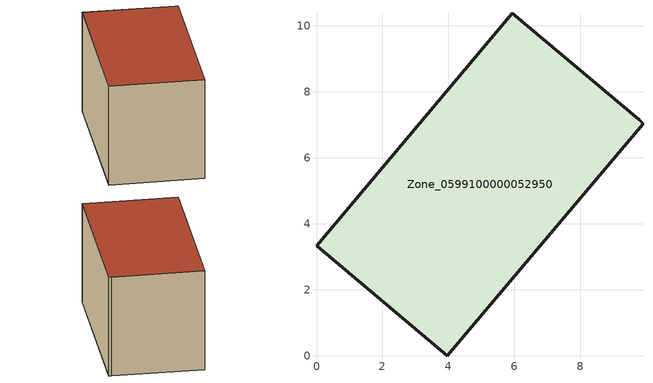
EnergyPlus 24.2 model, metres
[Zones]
Zone_0599100000052950
 floor ground (C_G): 9.79,7.15 9.9,7.03 3.97,0 0,3.33 5.94,10.38 z0.2
 wall outside (C_F): 0,3.33 3.97,0 9.9,7.03 9.79,7.15 5.94,10.38 0,3.33 z0.2:6.05
 roof outside (C_R): 9.79,7.15 5.94,10.38 0,3.33 3.97,0 9.9,7.03 z6.05
[BUILDING]
Pand.0599100000052950: North Axis=0; Terrain=City; Loads Convergence Tolerance Value=0.04; Temperature Convergence Tolerance Value=0.4; Solar Distribution=FullExterior; Maximum Number of Warmup Days=25; Minimum Number of Warmup Days=1
[Site:Location]
Rotterdam.The.Hague.AP_ZH_NLD Design_Conditions: Latitude=51.96; Longitude=4.45; Time Zone=1; Elevation=-4.5
[SITE:GROUNDTEMPERATURE:BUILDINGSURFACE]
18, 18, 18, 18, 18, 18, 18, 18, 18, 18, 18, 18
[MATERIAL] Thermal Absorptance=0.9; Solar Absorptance=0.7; Visible Absorptance=0.7
Name | Roughness | Thickness | Conductivity | Density | Specific Heat
G.TI.1946-1964 | MediumSmooth | 0.15 | 1 | 540 | 1210
F.TI.1946-1964 | Rough | 0.3 | 0.857143 | 1920 | 840
R.TI.1946-1964 | MediumRough | 0.2 | 0.277778 | 1500 | 1000
[CONSTRUCTION]
C_G: G.TI.1946-1964
C_F: F.TI.1946-1964
C_R: R.TI.1946-1964
[ZONE]
Zone_0599100000052950: Type=1; Multiplier=1; Ceiling Height=Autocalculate; Volume=Autocalculate; Floor Area=autocalculate; Part of Total Floor Area=Yes
[ZONEINFILTRATION:DESIGNFLOWRATE]
Infil_Zone_0599100000052950: Zone or ZoneList or Space or SpaceList=Zone_0599100000052950; Schedule=AlwaysOn; Design Flow Rate Calculation Method=Flow/Area; Flow Rate per Floor Area=0.003; Constant Term Coefficient=1; Temperature Term Coefficient=0; Velocity Term Coefficient=0; Velocity Squared Term Coefficient=0
[HVACTEMPLATE:ZONE:IDEALLOADSAIRSYSTEM]
Zone_0599100000052950: Maximum Heating Supply Air Temperature=50; Minimum Cooling Supply Air Temperature=13; Maximum Heating Supply Air Humidity Ratio=0.0156; Minimum Cooling Supply Air Humidity Ratio=0.0077; Heating Limit=NoLimit; Cooling Limit=NoLimit; Dehumidification Control Type=ConstantSensibleHeatRatio; Cooling Sensible Heat Ratio=0.7; Dehumidification Setpoint=60; Humidification Control Type=None; Humidification Setpoint=30; Outdoor Air Method=None; Outdoor Air Flow Rate per Person=0.00944; Outdoor Air Flow Rate per Zone Floor Area=0; Outdoor Air Flow Rate per Zone=0; Demand Controlled Ventilation Type=None; Outdoor Air Economizer Type=NoEconomizer; Heat Recovery Type=None; Sensible Heat Recovery Effectiveness=0.7; Latent Heat Recovery Effectiveness=0.65
[ZONECONTROL:THERMOSTAT]
ThermostatControl_Zone_0599100000052950: Zone or ZoneList=Zone_0599100000052950; Control Type Schedule=DualSetpointControlType; Control 1=Thermostat_Zone_0599100000052950; Temperature Difference Between Cutout And Setpoint=0
[THERMOSTATSETPOINT:DUALSETPOINT]
Thermostat_Zone_0599100000052950: Heating Setpoint Temperature Schedule=HeatingSetpoint_Zone_0599100000052950; Cooling Setpoint Temperature Schedule=CoolingSetpoint_Zone_0599100000052950
[SCHEDULE:COMPACT]
HeatingSetpoint_Zone_0599100000052950: Through: 12/31, For: AllDays, Until: 24:00, 21
CoolingSetpoint_Zone_0599100000052950: Through: 12/31, For: AllDays, Until: 24:00, 24
DualSetpointControlType: Through: 12/31, For: AllDays, Until: 24:00, 4
AlwaysOn: Through: 12/31, For: AllDays, Until: 24:00, 1
